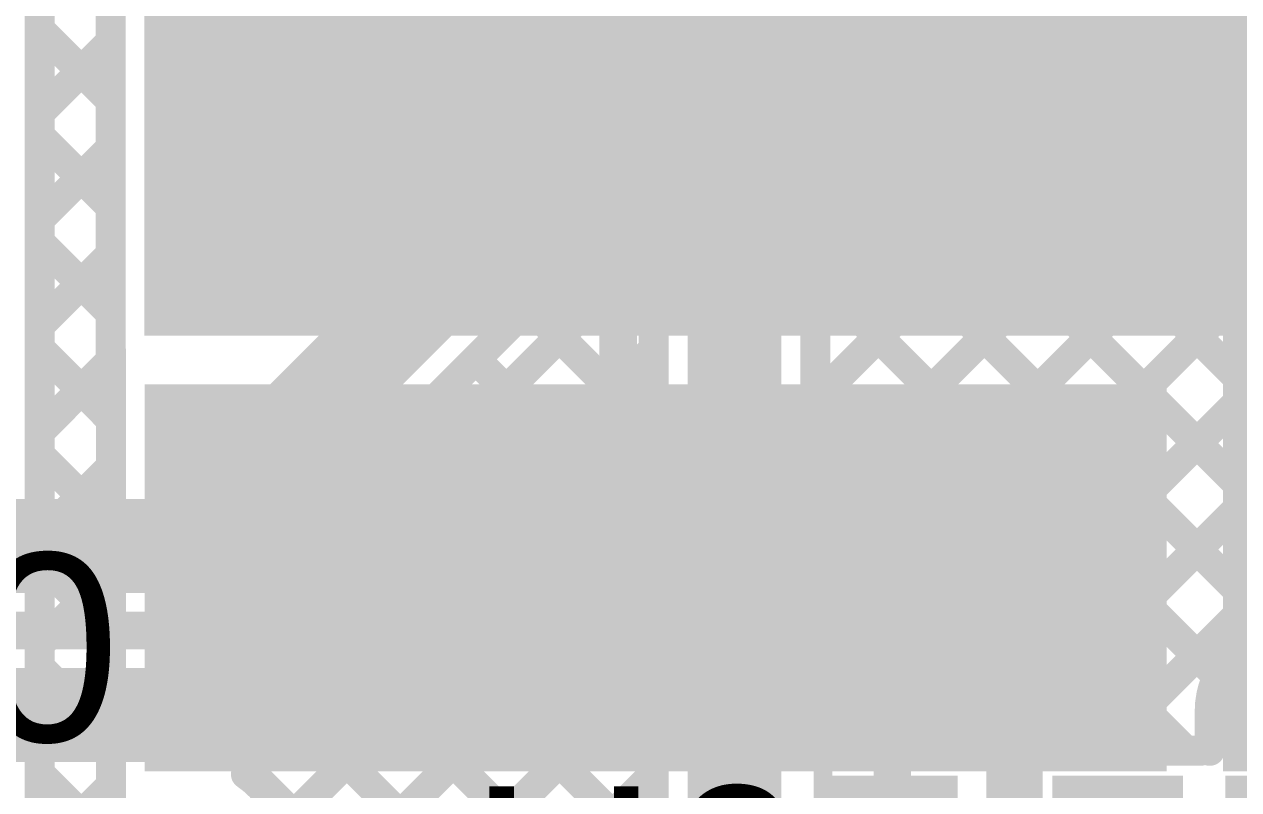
# Model space of a CAD drawing. Header units: millimetres. Extents: x -0.01 to 3.73, y -0.01 to 3.05.
# Drawn here: x 2.4489 to 2.7722, y 0.3341 to 0.5378 of the extents above; entities that cross this region are included whole.
import ezdxf

# ---------------------------------------------------------------- set-up
doc = ezdxf.new("R2010")
doc.units = ezdxf.units.MM
doc.header["$MEASUREMENT"] = 0
for name, color, linetype in [('BottomLayer', 5, 'Continuous'), ('BottomPaste', 16, 'Continuous'), ('BottomSolder', 6, 'Continuous'), ('TopLayer', 1, 'Continuous'), ('TopOverlay', 2, 'Continuous'), ('TopPaste', 8, 'Continuous'), ('TopSolder', 216, 'Continuous'), ('ViaHoleLayer', 16, 'Continuous')]:
    doc.layers.add(name, color=color, linetype=linetype)
doc.styles.add('Arial', font='', dxfattribs={"height": 0.2})
doc.styles.get('Arial').set_extended_font_data('Arial')

# ---------------------------------------------------------------- blocks, each defined once
blk = doc.blocks.new('SOIC_8_13')
at = {"layer": 'TopLayer'}
for points in [[(-0.07579, 0.08681), (-0.07579, 0.06319), (-0.13681, 0.06319), (-0.13681, 0.08681)], [(0.13681, 0.08681), (0.13681, 0.06319), (0.07579, 0.06319), (0.07579, 0.08681)], [(-0.07579, 0.03681), (-0.07579, 0.01319), (-0.13681, 0.01319), (-0.13681, 0.03681)], [(0.13681, 0.03681), (0.13681, 0.01319), (0.07579, 0.01319), (0.07579, 0.03681)], [(-0.07579, -0.01319), (-0.07579, -0.03681), (-0.13681, -0.03681), (-0.13681, -0.01319)], [(0.13681, -0.01319), (0.13681, -0.03681), (0.07579, -0.03681), (0.07579, -0.01319)], [(-0.07579, -0.06319), (-0.07579, -0.08681), (-0.13681, -0.08681), (-0.13681, -0.06319)], [(0.13681, -0.06319), (0.13681, -0.08681), (0.07579, -0.08681), (0.07579, -0.06319)]]:
    blk.add_hatch(color=1, dxfattribs=at).paths.add_polyline_path(points)
at = {"layer": 'TopPaste'}
for points in [[(-0.07579, 0.08681), (-0.07579, 0.06319), (-0.13681, 0.06319), (-0.13681, 0.08681)], [(0.13681, 0.08681), (0.13681, 0.06319), (0.07579, 0.06319), (0.07579, 0.08681)], [(-0.07579, 0.03681), (-0.07579, 0.01319), (-0.13681, 0.01319), (-0.13681, 0.03681)], [(0.13681, 0.03681), (0.13681, 0.01319), (0.07579, 0.01319), (0.07579, 0.03681)], [(-0.07579, -0.01319), (-0.07579, -0.03681), (-0.13681, -0.03681), (-0.13681, -0.01319)], [(0.13681, -0.01319), (0.13681, -0.03681), (0.07579, -0.03681), (0.07579, -0.01319)], [(-0.07579, -0.06319), (-0.07579, -0.08681), (-0.13681, -0.08681), (-0.13681, -0.06319)], [(0.13681, -0.06319), (0.13681, -0.08681), (0.07579, -0.08681), (0.07579, -0.06319)]]:
    blk.add_hatch(color=8, dxfattribs=at).paths.add_polyline_path(points)
at = {"layer": 'TopSolder'}
for points in [[(-0.07179, 0.09081), (-0.07179, 0.05919), (-0.14081, 0.05919), (-0.14081, 0.09081)], [(0.14081, 0.09081), (0.14081, 0.05919), (0.07179, 0.05919), (0.07179, 0.09081)], [(-0.07179, 0.04081), (-0.07179, 0.00919), (-0.14081, 0.00919), (-0.14081, 0.04081)], [(0.14081, 0.04081), (0.14081, 0.00919), (0.07179, 0.00919), (0.07179, 0.04081)], [(-0.07179, -0.00919), (-0.07179, -0.04081), (-0.14081, -0.04081), (-0.14081, -0.00919)], [(0.14081, -0.00919), (0.14081, -0.04081), (0.07179, -0.04081), (0.07179, -0.00919)], [(-0.07179, -0.05919), (-0.07179, -0.09081), (-0.14081, -0.09081), (-0.14081, -0.05919)], [(0.14081, -0.05919), (0.14081, -0.09081), (0.07179, -0.09081), (0.07179, -0.05919)]]:
    blk.add_hatch(color=216, dxfattribs=at).paths.add_polyline_path(points)
at = {"layer": 'TopOverlay'}
for points, const_width in [([(-0.1056, 0.101, 1), (-0.1184, 0.101, 1)], 0.01), ([(-0.1209, 0.101, 1), (-0.1159, 0.101, 1)], 0.005), ([(-0.1081, 0.101, 1), (-0.1031, 0.101, 1)], 0.005), ([(-0.07325, 0.099, 1), (-0.07075, 0.099, 1)], 0.0025), ([(0.06475, 0.099, 1), (0.06725, 0.099, 1)], 0.0025), ([(-0.07325, -0.099, 1), (-0.07075, -0.099, 1)], 0.0025), ([(0.06475, -0.099, 1), (0.06725, -0.099, 1)], 0.0025)]:
    blk.add_lwpolyline(points, format="xyb", close=True, dxfattribs=dict(at, const_width=const_width))
at = {"layer": 'TopOverlay', "const_width": 0.005}
for points in [[(0.066, 0.099), (-0.072, 0.099)], [(0.066, -0.099), (-0.072, -0.099)]]:
    blk.add_lwpolyline(points, dxfattribs=at)
blk = doc.blocks.new('C__0603_B_166')
at = {"layer": 'BottomLayer'}
for points in [[(-0.045, -0.0175), (-0.045, 0.0175), (-0.015, 0.0175), (-0.015, -0.0175)], [(0.015, -0.0175), (0.015, 0.0175), (0.045, 0.0175), (0.045, -0.0175)]]:
    blk.add_hatch(color=5, dxfattribs=at).paths.add_polyline_path(points)
at = {"layer": 'BottomPaste'}
for points in [[(-0.045, -0.0175), (-0.045, 0.0175), (-0.015, 0.0175), (-0.015, -0.0175)], [(0.015, -0.0175), (0.015, 0.0175), (0.045, 0.0175), (0.045, -0.0175)]]:
    blk.add_hatch(color=16, dxfattribs=at).paths.add_polyline_path(points)
at = {"layer": 'BottomSolder'}
for points in [[(-0.04736, -0.01986), (-0.04736, 0.01986), (-0.01264, 0.01986), (-0.01264, -0.01986)], [(0.01264, -0.01986), (0.01264, 0.01986), (0.04736, 0.01986), (0.04736, -0.01986)]]:
    blk.add_hatch(color=6, dxfattribs=at).paths.add_polyline_path(points)
blk = doc.blocks.new('C__0603_B_167')
at = {"layer": 'BottomLayer'}
for points in [[(-0.045, -0.0175), (-0.045, 0.0175), (-0.015, 0.0175), (-0.015, -0.0175)], [(0.015, -0.0175), (0.015, 0.0175), (0.045, 0.0175), (0.045, -0.0175)]]:
    blk.add_hatch(color=5, dxfattribs=at).paths.add_polyline_path(points)
at = {"layer": 'BottomPaste'}
for points in [[(-0.045, -0.0175), (-0.045, 0.0175), (-0.015, 0.0175), (-0.015, -0.0175)], [(0.015, -0.0175), (0.015, 0.0175), (0.045, 0.0175), (0.045, -0.0175)]]:
    blk.add_hatch(color=16, dxfattribs=at).paths.add_polyline_path(points)
at = {"layer": 'BottomSolder'}
for points in [[(-0.04736, -0.01986), (-0.04736, 0.01986), (-0.01264, 0.01986), (-0.01264, -0.01986)], [(0.01264, -0.01986), (0.01264, 0.01986), (0.04736, 0.01986), (0.04736, -0.01986)]]:
    blk.add_hatch(color=6, dxfattribs=at).paths.add_polyline_path(points)
blk = doc.blocks.new('VT1H471MI135000CE0_169')
at = {"layer": 'TopLayer'}
blk.add_hatch(color=1, dxfattribs=at).paths.add_polyline_path([(-0.32461, 0.03445), (-0.08051, 0.03445), (-0.08051, -0.03445), (-0.32461, -0.03445)])
at = {"layer": 'TopPaste'}
blk.add_hatch(color=8, dxfattribs=at).paths.add_polyline_path([(-0.32461, 0.03445), (-0.08051, 0.03445), (-0.08051, -0.03445), (-0.32461, -0.03445)])
at = {"layer": 'TopSolder'}
blk.add_hatch(color=216, dxfattribs=at).paths.add_polyline_path([(-0.32861, 0.03845), (-0.07651, 0.03845), (-0.07651, -0.03845), (-0.32861, -0.03845)])
at = {"layer": 'TopOverlay'}
for points, const_width in [([(-0.13578, 0.27), (-0.26961, 0.13617)], 0.005), ([(-0.26961, 0.13617), (-0.26842, 0.042)], 0.005), ([(-0.30956, 0.108), (-0.30956, 0.048)], 0.01), ([(-0.33956, 0.077), (-0.27956, 0.077)], 0.01), ([(-0.26367, -0.04299), (-0.26488, -0.1389)], 0.005)]:
    blk.add_lwpolyline(points, dxfattribs=dict(at, const_width=const_width))
for points, const_width in [([(-0.27086, 0.13617, 1), (-0.26836, 0.13617, 1)], 0.0025), ([(-0.27086, 0.13617, 1), (-0.26836, 0.13617, 1)], 0.0025), ([(-0.31206, 0.108, 1), (-0.30706, 0.108, 1)], 0.005), ([(-0.34206, 0.077, 1), (-0.33706, 0.077, 1)], 0.005), ([(-0.28206, 0.077, 1), (-0.27706, 0.077, 1)], 0.005), ([(-0.31206, 0.048, 1), (-0.30706, 0.048, 1)], 0.005), ([(-0.26967, 0.042, 1), (-0.26717, 0.042, 1)], 0.0025), ([(-0.26492, -0.04299, 1), (-0.26242, -0.04299, 1)], 0.0025)]:
    blk.add_lwpolyline(points, format="xyb", close=True, dxfattribs=dict(at, const_width=const_width))

msp = doc.modelspace()

# ---------------------------------------------------------------- hatches: boundary and pattern name
at = {"layer": 'BottomLayer'}
h = msp.add_hatch(color=5, dxfattribs=at)
edge = h.paths.add_edge_path()
edge.add_arc((2.4933, 0.354), 0.01181, 0, 360)
at = {"layer": 'TopLayer'}
for points in [[(2.48091, 0.455), (3.32, 0.455), (3.32, 0.779), (2.48091, 0.779)], [(2.768, 0.339), (2.85956, 0.339), (2.85956, 0.476), (2.768, 0.476)], [(2.481, 0.339), (2.753, 0.339), (2.753, 0.442), (2.481, 0.442)]]:
    msp.add_hatch(color=1, dxfattribs=at).paths.add_polyline_path(points)
h = msp.add_hatch(color=1, dxfattribs=at)
edge = h.paths.add_edge_path()
edge.add_arc((2.4933, 0.354), 0.01181, 0, 360)
at = {"layer": 'ViaHoleLayer'}
h = msp.add_hatch(color=16, dxfattribs=at)
edge = h.paths.add_edge_path()
edge.add_arc((2.4933, 0.354), 0.00591, 0, 360)

# ---------------------------------------------------------------- linework, layer by layer
at = {"layer": 'BottomLayer'}
for points, const_width in [([(2.6595, 0.43789), (3.548, 1.32639)], 0.008), ([(2.6595, 0.52275), (3.45489, 1.31814)], 0.008), ([(2.6595, 0.49446), (3.47364, 1.3086)], 0.008), ([(2.5995, 0.5095), (2.5995, 1.2985)], 0.025), ([(2.6595, 0.46618), (3.50176, 1.30843)], 0.008), ([(2.6595, 0.40961), (3.548, 1.29811)], 0.008), ([(2.638, 0.168), (2.638, 1.287)], 0.025), ([(2.6595, 0.3495), (2.6595, 1.27809)], 0.008), ([(2.6595, 0.38132), (3.548, 1.26982)], 0.008), ([(2.6595, 0.35304), (3.548, 1.24154)], 0.008), ([(2.68424, 0.3495), (3.548, 1.21326)], 0.008), ([(2.709, 0.34597), (3.548, 1.18497)], 0.008), ([(2.73581, 0.3445), (3.548, 1.15669)], 0.008), ([(2.6595, 0.64109), (2.93772, 0.36287)], 0.008), ([(2.6595, 0.61281), (2.91075, 0.36156)], 0.008), ([(2.6595, 0.58452), (2.8952, 0.34882)], 0.008), ([(2.6595, 0.55624), (2.86624, 0.3495)], 0.008), ([(2.6595, 0.52796), (2.83796, 0.3495)], 0.008), ([(2.489, 0.399), (2.5995, 0.5095)], 0.025), ([(2.6595, 0.49967), (2.7829, 0.37627)], 0.008), ([(2.5042, 0.3838), (2.6147, 0.4943)], 0.008), ([(2.6165, 0.17291), (2.6165, 0.49634)], 0.008), ([(2.6115, 0.4911), (2.6165, 0.4861)], 0.008), ([(2.50718, 0.37042), (2.6165, 0.47975)], 0.008), ([(2.59736, 0.47696), (2.6165, 0.45782)], 0.008), ([(2.6595, 0.47139), (2.76661, 0.36428)], 0.008), ([(2.58322, 0.46281), (2.6165, 0.42953)], 0.008), ([(2.51426, 0.34922), (2.6165, 0.45146)], 0.008), ([(2.56908, 0.44867), (2.6165, 0.40125)], 0.008), ([(2.6595, 0.4431), (2.7581, 0.3445)], 0.008), ([(2.55494, 0.43453), (2.6165, 0.37297)], 0.008), ([(2.51796, 0.32463), (2.6165, 0.42318)], 0.008), ([(2.54079, 0.42039), (2.6165, 0.34468)], 0.008), ([(2.6595, 0.41482), (2.72982, 0.3445)], 0.008), ([(2.183, 0.399), (2.489, 0.399)], 0.025), ([(2.52665, 0.40625), (2.6165, 0.3164)], 0.008), ([(2.50476, 0.28316), (2.6165, 0.39489)], 0.008), ([(2.51251, 0.3921), (2.6165, 0.28811)], 0.008), ([(2.6595, 0.38653), (2.69653, 0.3495)], 0.008), ([(2.183, 0.3775), (2.489, 0.3775)], 0.008), ([(2.4972, 0.37913), (2.50329, 0.37304)], 0.008), ([(2.015, 0.3755), (2.4933, 0.3755)], 0.008), ([(2.51965, 0.26976), (2.6165, 0.36661)], 0.008), ([(2.015, 0.354), (2.4933, 0.354)], 0.025), ([(2.51234, 0.36399), (2.6165, 0.25983)], 0.008), ([(2.6595, 0.35825), (2.66825, 0.3495)], 0.008), ([(2.7645, 0.3445), (2.7645, 0.355)], 0.008), ([(2.6595, 0.3495), (2.709, 0.3495)], 0.008), ([(2.709, 0.2865), (2.709, 0.3495)], 0.008), ([(2.68, 0.318), (2.68, 0.3455)], 0.01), ([(2.716, 0.3445), (2.762, 0.3445)], 0.008), ([(2.716, 0.2915), (2.716, 0.3445)], 0.008), ([(2.50887, 0.33917), (2.6165, 0.23154)], 0.008), ([(2.53379, 0.25562), (2.6165, 0.33832)], 0.008), ([(2.709, 0.33703), (2.716, 0.33003)], 0.008)]:
    msp.add_lwpolyline(points, dxfattribs=dict(at, const_width=const_width))
for points, const_width in [([(2.6575, 0.52796, 1), (2.6615, 0.52796, 1)], 0.004), ([(2.6575, 0.52275, 1), (2.6615, 0.52275, 1)], 0.004), ([(2.59325, 0.5095, 1), (2.60575, 0.5095, 1)], 0.0125), ([(2.59325, 0.5095, 1), (2.60575, 0.5095, 1)], 0.0125), ([(2.6575, 0.49967, 1), (2.6615, 0.49967, 1)], 0.004), ([(2.6127, 0.4943, 1), (2.6167, 0.4943, 1)], 0.004), ([(2.6145, 0.49634, 1), (2.6185, 0.49634, 1)], 0.004), ([(2.6575, 0.49446, 1), (2.6615, 0.49446, 1)], 0.004), ([(2.6095, 0.4911, 1), (2.6135, 0.4911, 1)], 0.004), ([(2.6145, 0.4861, 1), (2.6185, 0.4861, 1)], 0.004), ([(2.6145, 0.47975, 1), (2.6185, 0.47975, 1)], 0.004), ([(2.59536, 0.47696, 1), (2.59936, 0.47696, 1)], 0.004), ([(2.6575, 0.47139, 1), (2.6615, 0.47139, 1)], 0.004), ([(2.6575, 0.46618, 1), (2.6615, 0.46618, 1)], 0.004), ([(2.58122, 0.46281, 1), (2.58522, 0.46281, 1)], 0.004), ([(2.6145, 0.45782, 1), (2.6185, 0.45782, 1)], 0.004), ([(2.56708, 0.44867, 1), (2.57108, 0.44867, 1)], 0.004), ([(2.6145, 0.45146, 1), (2.6185, 0.45146, 1)], 0.004), ([(2.6575, 0.4431, 1), (2.6615, 0.4431, 1)], 0.004), ([(2.6575, 0.43789, 1), (2.6615, 0.43789, 1)], 0.004), ([(2.55294, 0.43453, 1), (2.55694, 0.43453, 1)], 0.004), ([(2.6145, 0.42953, 1), (2.6185, 0.42953, 1)], 0.004), ([(2.6145, 0.42318, 1), (2.6185, 0.42318, 1)], 0.004), ([(2.53879, 0.42039, 1), (2.54279, 0.42039, 1)], 0.004), ([(2.6575, 0.41482, 1), (2.6615, 0.41482, 1)], 0.004), ([(2.48275, 0.399, 1), (2.49525, 0.399, 1)], 0.0125), ([(2.48275, 0.399, 1), (2.49525, 0.399, 1)], 0.0125), ([(2.6575, 0.40961, 1), (2.6615, 0.40961, 1)], 0.004), ([(2.52465, 0.40625, 1), (2.52865, 0.40625, 1)], 0.004), ([(2.6145, 0.40125, 1), (2.6185, 0.40125, 1)], 0.004), ([(2.6145, 0.39489, 1), (2.6185, 0.39489, 1)], 0.004), ([(2.51051, 0.3921, 1), (2.51451, 0.3921, 1)], 0.004), ([(2.6575, 0.38653, 1), (2.6615, 0.38653, 1)], 0.004), ([(2.5022, 0.3838, 1), (2.5062, 0.3838, 1)], 0.004), ([(2.5022, 0.3838, 1), (2.5062, 0.3838, 1)], 0.004), ([(2.5022, 0.3838, 1), (2.5062, 0.3838, 1)], 0.004), ([(2.6575, 0.38132, 1), (2.6615, 0.38132, 1)], 0.004), ([(2.487, 0.3775, 1), (2.491, 0.3775, 1)], 0.004), ([(2.487, 0.3775, 1), (2.491, 0.3775, 1)], 0.004), ([(2.487, 0.3775, 1), (2.491, 0.3775, 1)], 0.004), ([(2.4952, 0.37913, 1), (2.4992, 0.37913, 1)], 0.004), ([(2.4913, 0.3755, 1), (2.4953, 0.3755, 1)], 0.004), ([(2.4913, 0.3755, 1), (2.4953, 0.3755, 1)], 0.004), ([(2.50129, 0.37304, 1), (2.50529, 0.37304, 1)], 0.004), ([(2.6145, 0.37297, 1), (2.6185, 0.37297, 1)], 0.004), ([(2.50518, 0.37042, 1), (2.50918, 0.37042, 1)], 0.004), ([(2.6145, 0.36661, 1), (2.6185, 0.36661, 1)], 0.004), ([(2.48705, 0.354, 1), (2.49955, 0.354, 1)], 0.0125), ([(2.51034, 0.36399, 1), (2.51434, 0.36399, 1)], 0.004), ([(2.76461, 0.36428, 1), (2.76861, 0.36428, 1)], 0.004), ([(2.6575, 0.35825, 1), (2.6615, 0.35825, 1)], 0.004), ([(2.7625, 0.355, 1), (2.7665, 0.355, 1)], 0.004), ([(2.7625, 0.355, 1), (2.7665, 0.355, 1)], 0.004), ([(2.5128, 0.354, 1), (2.5168, 0.354, 1)], 0.004), ([(2.5128, 0.354, 1), (2.5168, 0.354, 1)], 0.004), ([(2.6575, 0.35304, 1), (2.6615, 0.35304, 1)], 0.004), ([(2.51226, 0.34922, 1), (2.51626, 0.34922, 1)], 0.004), ([(2.6575, 0.3495, 1), (2.6615, 0.3495, 1)], 0.004), ([(2.6575, 0.3495, 1), (2.6615, 0.3495, 1)], 0.004), ([(2.66625, 0.3495, 1), (2.67025, 0.3495, 1)], 0.004), ([(2.68224, 0.3495, 1), (2.68624, 0.3495, 1)], 0.004), ([(2.69453, 0.3495, 1), (2.69853, 0.3495, 1)], 0.004), ([(2.707, 0.3495, 1), (2.711, 0.3495, 1)], 0.004), ([(2.707, 0.3495, 1), (2.711, 0.3495, 1)], 0.004), ([(2.6775, 0.3455, 1), (2.6825, 0.3455, 1)], 0.005), ([(2.707, 0.34597, 1), (2.711, 0.34597, 1)], 0.004), ([(2.6145, 0.34468, 1), (2.6185, 0.34468, 1)], 0.004), ([(2.714, 0.3445, 1), (2.718, 0.3445, 1)], 0.004), ([(2.714, 0.3445, 1), (2.718, 0.3445, 1)], 0.004), ([(2.72782, 0.3445, 1), (2.73182, 0.3445, 1)], 0.004), ([(2.73381, 0.3445, 1), (2.73781, 0.3445, 1)], 0.004), ([(2.7561, 0.3445, 1), (2.7601, 0.3445, 1)], 0.004), ([(2.76, 0.3445, 1), (2.764, 0.3445, 1)], 0.004), ([(2.7625, 0.3445, 1), (2.7665, 0.3445, 1)], 0.004), ([(2.50687, 0.33917, 1), (2.51087, 0.33917, 1)], 0.004), ([(2.50594, 0.33826, 1), (2.50994, 0.33826, 1)], 0.004), ([(2.50594, 0.33826, 1), (2.50994, 0.33826, 1)], 0.004), ([(2.6145, 0.33832, 1), (2.6185, 0.33832, 1)], 0.004), ([(2.707, 0.33703, 1), (2.711, 0.33703, 1)], 0.004)]:
    msp.add_lwpolyline(points, format="xyb", close=True, dxfattribs=dict(at, const_width=const_width))
at = {"layer": 'BottomLayer', "const_width": 0.008}
for points in [[(2.5042, 0.3838, -0.198912), (2.489, 0.3775)], [(2.5042, 0.3838, -0.198912), (2.489, 0.3775)], [(2.4933, 0.3755, -0.414214), (2.5148, 0.354)], [(2.7645, 0.355, -1), (2.8075, 0.355)], [(2.5148, 0.354, -0.208351), (2.50794, 0.33826)], [(2.50794, 0.33826, -0.246734), (2.51911, 0.317)]]:
    msp.add_lwpolyline(points, format="xyb", dxfattribs=at)
at = {"layer": 'TopLayer'}
for points, const_width in [([(2.453, 0.458), (2.453, 0.79)], 0.008), ([(2.47192, 0.446), (2.47192, 0.788)], 0.008), ([(2.453, 0.53647), (2.47192, 0.51755)], 0.008), ([(2.453, 0.51424), (2.47192, 0.53315)], 0.008), ([(2.453, 0.50818), (2.47192, 0.48927)], 0.008), ([(2.453, 0.48595), (2.47192, 0.50487)], 0.008), ([(2.453, 0.4799), (2.47192, 0.46098)], 0.008), ([(2.453, 0.45767), (2.47192, 0.47658)], 0.008), ([(2.453, 0.408), (2.453, 0.458)], 0.008), ([(2.453, 0.408), (2.453, 0.458)], 0.008), ([(2.453, 0.45161), (2.472, 0.43261)], 0.008), ([(2.472, 0.446), (2.472, 0.451)], 0.008), ([(2.453, 0.42938), (2.47192, 0.4483)], 0.008), ([(2.472, 0.35693), (2.472, 0.446)], 0.008), ([(2.453, 0.42333), (2.472, 0.40433)], 0.008), ([(2.453, 0.4011), (2.472, 0.4201)], 0.008), ([(2.453, 0.1865), (2.453, 0.408)], 0.008), ([(2.5545, 0.3995), (2.697, 0.3995)], 0.025), ([(2.68556, 0.38806), (2.697, 0.3995)], 0.025), ([(2.453, 0.39504), (2.472, 0.37604)], 0.008), ([(2.6725, 0.375), (2.68556, 0.38806)], 0.025), ([(2.453, 0.37281), (2.472, 0.39181)], 0.008), ([(2.453, 0.36676), (2.472, 0.34776)], 0.008), ([(2.453, 0.34453), (2.472, 0.36353)], 0.008), ([(2.4933, 0.354), (2.509, 0.354)], 0.025), ([(2.472, 0.33158), (2.472, 0.35107)], 0.008), ([(2.453, 0.33848), (2.46825, 0.32323)], 0.008), ([(2.453, 0.31625), (2.472, 0.33525)], 0.008)]:
    msp.add_lwpolyline(points, dxfattribs=dict(at, const_width=const_width))
for points, const_width in [([(2.451, 0.53647, 1), (2.455, 0.53647, 1)], 0.004), ([(2.46991, 0.53315, 1), (2.47391, 0.53315, 1)], 0.004), ([(2.46991, 0.51755, 1), (2.47391, 0.51755, 1)], 0.004), ([(2.451, 0.51424, 1), (2.455, 0.51424, 1)], 0.004), ([(2.451, 0.50818, 1), (2.455, 0.50818, 1)], 0.004), ([(2.46991, 0.50487, 1), (2.47391, 0.50487, 1)], 0.004), ([(2.46991, 0.48927, 1), (2.47391, 0.48927, 1)], 0.004), ([(2.451, 0.48595, 1), (2.455, 0.48595, 1)], 0.004), ([(2.451, 0.4799, 1), (2.455, 0.4799, 1)], 0.004), ([(2.46991, 0.47658, 1), (2.47391, 0.47658, 1)], 0.004), ([(2.46991, 0.46098, 1), (2.47391, 0.46098, 1)], 0.004), ([(2.451, 0.458, 1), (2.455, 0.458, 1)], 0.004), ([(2.451, 0.458, 1), (2.455, 0.458, 1)], 0.004), ([(2.451, 0.458, 1), (2.455, 0.458, 1)], 0.004), ([(2.451, 0.45767, 1), (2.455, 0.45767, 1)], 0.004), ([(2.451, 0.45161, 1), (2.455, 0.45161, 1)], 0.004), ([(2.47, 0.451, 1), (2.474, 0.451, 1)], 0.004), ([(2.46991, 0.4483, 1), (2.47391, 0.4483, 1)], 0.004), ([(2.46991, 0.446, 1), (2.47391, 0.446, 1)], 0.004), ([(2.47, 0.446, 1), (2.474, 0.446, 1)], 0.004), ([(2.47, 0.446, 1), (2.474, 0.446, 1)], 0.004), ([(2.47, 0.43261, 1), (2.474, 0.43261, 1)], 0.004), ([(2.451, 0.42938, 1), (2.455, 0.42938, 1)], 0.004), ([(2.451, 0.42333, 1), (2.455, 0.42333, 1)], 0.004), ([(2.47, 0.4201, 1), (2.474, 0.4201, 1)], 0.004), ([(2.451, 0.408, 1), (2.455, 0.408, 1)], 0.004), ([(2.451, 0.408, 1), (2.455, 0.408, 1)], 0.004), ([(2.451, 0.408, 1), (2.455, 0.408, 1)], 0.004), ([(2.54825, 0.3995, 1), (2.56075, 0.3995, 1)], 0.0125), ([(2.69075, 0.3995, 1), (2.70325, 0.3995, 1)], 0.0125), ([(2.69075, 0.3995, 1), (2.70325, 0.3995, 1)], 0.0125), ([(2.47, 0.40433, 1), (2.474, 0.40433, 1)], 0.004), ([(2.451, 0.4011, 1), (2.455, 0.4011, 1)], 0.004), ([(2.451, 0.39504, 1), (2.455, 0.39504, 1)], 0.004), ([(2.67931, 0.38806, 1), (2.69181, 0.38806, 1)], 0.0125), ([(2.67931, 0.38806, 1), (2.69181, 0.38806, 1)], 0.0125), ([(2.47, 0.39181, 1), (2.474, 0.39181, 1)], 0.004), ([(2.66625, 0.375, 1), (2.67875, 0.375, 1)], 0.0125), ([(2.47, 0.37604, 1), (2.474, 0.37604, 1)], 0.004), ([(2.451, 0.37281, 1), (2.455, 0.37281, 1)], 0.004), ([(2.451, 0.36676, 1), (2.455, 0.36676, 1)], 0.004), ([(2.47, 0.36353, 1), (2.474, 0.36353, 1)], 0.004), ([(2.48705, 0.354, 1), (2.49955, 0.354, 1)], 0.0125), ([(2.50275, 0.354, 1), (2.51525, 0.354, 1)], 0.0125), ([(2.47, 0.35693, 1), (2.474, 0.35693, 1)], 0.004), ([(2.47, 0.35693, 1), (2.474, 0.35693, 1)], 0.004), ([(2.47, 0.35107, 1), (2.474, 0.35107, 1)], 0.004), ([(2.47, 0.35107, 1), (2.474, 0.35107, 1)], 0.004), ([(2.47, 0.34776, 1), (2.474, 0.34776, 1)], 0.004), ([(2.451, 0.34453, 1), (2.455, 0.34453, 1)], 0.004), ([(2.451, 0.33848, 1), (2.455, 0.33848, 1)], 0.004), ([(2.47, 0.33525, 1), (2.474, 0.33525, 1)], 0.004), ([(2.47, 0.33158, 1), (2.474, 0.33158, 1)], 0.004), ([(2.47, 0.33158, 1), (2.474, 0.33158, 1)], 0.004)]:
    msp.add_lwpolyline(points, format="xyb", close=True, dxfattribs=dict(at, const_width=const_width))
at = {"layer": 'TopLayer', "const_width": 0.008}
for points in [[(2.472, 0.35107, -0.068496), (2.472, 0.35693)], [(2.4718, 0.30272, -0.305661), (2.472, 0.33158)]]:
    msp.add_lwpolyline(points, format="xyb", dxfattribs=at)

# ---------------------------------------------------------------- block references
for name, p, rotation in [('VT1H471MI135000CE0_169', (2.684, 0.79), 90), ('SOIC_8_13', (2.76056, 0.298), 270), ('C__0603_B_167', (2.71, 0.318), 180)]:
    msp.add_blockref(name, p, dxfattribs=dict(rotation=rotation))
msp.add_blockref('C__0603_B_166', (2.816, 0.318))

# ---------------------------------------------------------------- texts
at = {"layer": 'TopOverlay', "style": 'Arial'}
for s, p in [('R20', (2.34635, 0.34701)), ('U6', (2.56735, 0.28501))]:
    msp.add_text(s, height=0.05, dxfattribs=at).set_placement(p)

doc.saveas('drawing.dxf')
